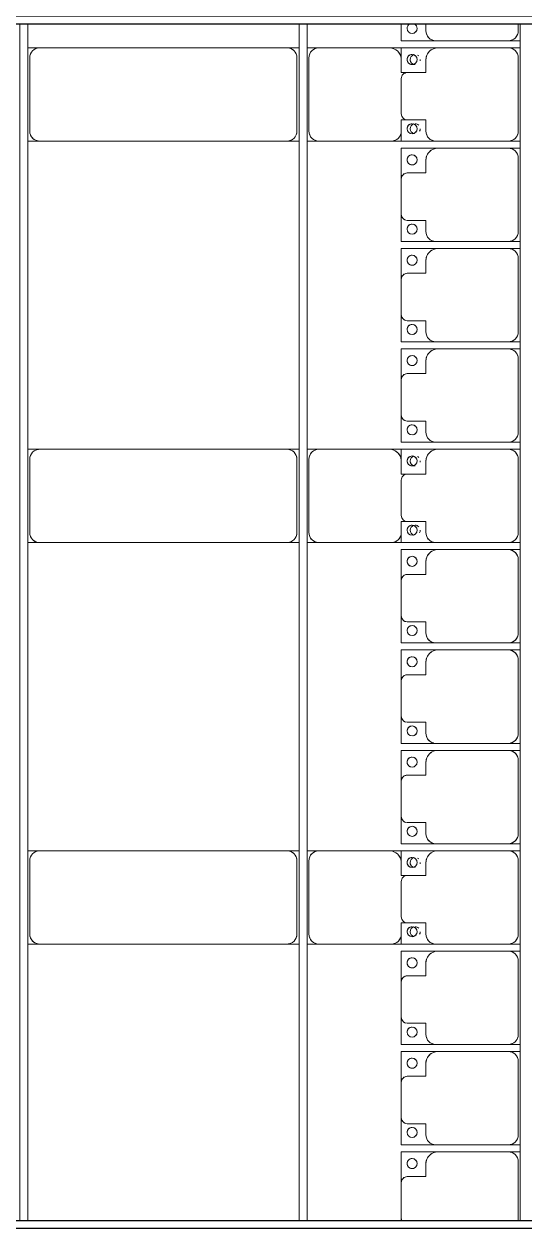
# Model space of a CAD drawing. Header units: millimetres. Extents: x -533732 to -130507, y -117886 to -23954.
# Drawn here: x -456430 to -453941, y -83748 to -77785 of the extents above; entities that cross this region are included whole.
import ezdxf

# ---------------------------------------------------------------- set-up
doc = ezdxf.new("R2010")
doc.units = ezdxf.units.MM
doc.layers.add('A-GENM', color=13, linetype='Continuous', lineweight=9)
doc.layers.add('S-BEAM', color=12, linetype='Continuous', lineweight=9)

# ---------------------------------------------------------------- blocks, each defined once
blk = doc.blocks.new('Dải phao đi lại kèm đỡ invester - DẢI PHAO ĐI LẠI-18522-BỐ TRÍ KHUNG KẾT CẤU BÈ PIN 06')
at = {"layer": 'A-GENM', "color": 7}
for p, q in [((45673.4, -729.7), (45640, -729.7)), ((45723.4, -721.1), (45723.4, -779.7)), ((45723.4, -721.1), (45723.4, -779.7)), ((45758.4, -779.7), (45758.4, -721.1)), ((45758.4, -779.7), (45758.4, -721.1)), ((46173.4, -729.7), (45808.4, -729.7)), ((46223.4, -721.1), (46223.4, -779.7)), ((46223.4, -721.1), (46223.4, -779.7)), ((46258.4, -779.7), (46258.4, -721.1)), ((46258.4, -779.7), (46258.4, -721.1)), ((46673.4, -729.7), (46308.4, -729.7)), ((46723.4, -721.1), (46723.4, -779.7)), ((46723.4, -721.1), (46723.4, -779.7)), ((46758.4, -779.7), (46758.4, -721.1)), ((46758.4, -779.7), (46758.4, -721.1)), ((47173.4, -729.7), (46808.4, -729.7)), ((47223.4, -721.1), (47223.4, -779.7)), ((47223.4, -721.1), (47223.4, -779.7)), ((47258.4, -779.7), (47258.4, -721.1)), ((47258.4, -779.7), (47258.4, -721.1)), ((47673.4, -729.7), (47308.4, -729.7)), ((47723.4, -721.1), (47723.4, -779.7)), ((47723.4, -721.1), (47723.4, -779.7)), ((47758.4, -779.7), (47758.4, -721.1)), ((47758.4, -779.7), (47758.4, -721.1)), ((48173.4, -729.7), (47808.4, -729.7)), ((48223.4, -721.1), (48223.4, -779.7)), ((48223.4, -721.1), (48223.4, -779.7)), ((48258.4, -779.7), (48258.4, -721.1)), ((48258.4, -779.7), (48258.4, -721.1)), ((48673.4, -729.7), (48308.4, -729.7)), ((48723.4, -721.1), (48723.4, -779.7)), ((48723.4, -721.1), (48723.4, -779.7)), ((48758.4, -779.7), (48758.4, -721.1)), ((48758.4, -779.7), (48758.4, -721.1)), ((49173.4, -729.7), (48808.4, -729.7)), ((49223.4, -721.1), (49223.4, -779.7)), ((49223.4, -721.1), (49223.4, -779.7)), ((49258.4, -779.7), (49258.4, -721.1)), ((49258.4, -779.7), (49258.4, -721.1)), ((49673.4, -729.7), (49308.4, -729.7)), ((49723.4, -721.1), (49723.4, -779.7)), ((49723.4, -721.1), (49723.4, -779.7)), ((49758.4, -779.7), (49758.4, -721.1)), ((49758.4, -779.7), (49758.4, -721.1)), ((50173.4, -729.7), (49808.4, -729.7)), ((50223.4, -721.1), (50223.4, -779.7)), ((50223.4, -721.1), (50223.4, -779.7)), ((50258.4, -779.7), (50258.4, -721.1)), ((50258.4, -779.7), (50258.4, -721.1)), ((50673.4, -729.7), (50308.4, -729.7)), ((50723.4, -721.1), (50723.4, -779.7)), ((50723.4, -721.1), (50723.4, -779.7)), ((50758.4, -779.7), (50758.4, -721.1)), ((50758.4, -779.7), (50758.4, -721.1)), ((51173.4, -729.7), (50808.4, -729.7)), ((51223.4, -721.1), (51223.4, -779.7)), ((51223.4, -721.1), (51223.4, -779.7)), ((51258.4, -779.7), (51258.4, -721.1)), ((51258.4, -779.7), (51258.4, -721.1)), ((51600, -729.7), (51308.4, -729.7)), ((45723.4, -1139.7), (45723.4, -779.7)), ((45758.4, -779.7), (45758.4, -1129.7)), ((46223.4, -1139.7), (46223.4, -779.7)), ((46258.4, -779.7), (46258.4, -1129.7)), ((46723.4, -1139.7), (46723.4, -779.7)), ((46758.4, -779.7), (46758.4, -1129.7)), ((47223.4, -1139.7), (47223.4, -779.7)), ((47258.4, -779.7), (47258.4, -1129.7)), ((47723.4, -1139.7), (47723.4, -779.7)), ((47758.4, -779.7), (47758.4, -1129.7)), ((48223.4, -1139.7), (48223.4, -779.7)), ((48258.4, -779.7), (48258.4, -1129.7)), ((48723.4, -1139.7), (48723.4, -779.7)), ((48758.4, -779.7), (48758.4, -1129.7)), ((49223.4, -1139.7), (49223.4, -779.7)), ((49258.4, -779.7), (49258.4, -1129.7)), ((49723.4, -1139.7), (49723.4, -779.7)), ((49758.4, -779.7), (49758.4, -1129.7)), ((50223.4, -1139.7), (50223.4, -779.7)), ((50258.4, -779.7), (50258.4, -1129.7)), ((50723.4, -1139.7), (50723.4, -779.7)), ((50758.4, -779.7), (50758.4, -1129.7)), ((51223.4, -1139.7), (51223.4, -779.7)), ((51258.4, -779.7), (51258.4, -1129.7)), ((45758.4, -1312.2), (45758.4, -1129.7)), ((45758.4, -1129.7), (45758.4, -1312.2)), ((46258.4, -1312.2), (46258.4, -1129.7)), ((46258.4, -1129.7), (46258.4, -1312.2)), ((46758.4, -1312.2), (46758.4, -1129.7)), ((46758.4, -1129.7), (46758.4, -1312.2)), ((47258.4, -1312.2), (47258.4, -1129.7)), ((47258.4, -1129.7), (47258.4, -1312.2)), ((47758.4, -1312.2), (47758.4, -1129.7)), ((47758.4, -1129.7), (47758.4, -1312.2)), ((48258.4, -1312.2), (48258.4, -1129.7)), ((48258.4, -1129.7), (48258.4, -1312.2)), ((48758.4, -1312.2), (48758.4, -1129.7)), ((48758.4, -1129.7), (48758.4, -1312.2)), ((49258.4, -1312.2), (49258.4, -1129.7)), ((49258.4, -1129.7), (49258.4, -1312.2)), ((49758.4, -1312.2), (49758.4, -1129.7)), ((49758.4, -1129.7), (49758.4, -1312.2)), ((50258.4, -1312.2), (50258.4, -1129.7)), ((50258.4, -1129.7), (50258.4, -1312.2)), ((50758.4, -1312.2), (50758.4, -1129.7)), ((50758.4, -1129.7), (50758.4, -1312.2)), ((51258.4, -1312.2), (51258.4, -1129.7)), ((51258.4, -1129.7), (51258.4, -1312.2)), ((45640, -1189.7), (45673.4, -1189.7)), ((45723.4, -1139.7), (45723.4, -1312.2)), ((45723.4, -1312.2), (45723.4, -1139.7)), ((45818.4, -1189.7), (45881.8, -1189.7)), ((45881.8, -1189.7), (45881.8, -1282.2)), ((46118.2, -1282.2), (46118.2, -1189.7)), ((46118.2, -1189.7), (46173.4, -1189.7)), ((46223.4, -1139.7), (46223.4, -1312.2)), ((46223.4, -1312.2), (46223.4, -1139.7)), ((46318.4, -1189.7), (46381.8, -1189.7)), ((46381.8, -1189.7), (46381.8, -1282.2)), ((46618.2, -1282.2), (46618.2, -1189.7)), ((46618.2, -1189.7), (46673.4, -1189.7)), ((46723.4, -1139.7), (46723.4, -1312.2)), ((46723.4, -1312.2), (46723.4, -1139.7)), ((46818.4, -1189.7), (46881.8, -1189.7)), ((46881.8, -1189.7), (46881.8, -1282.2)), ((47118.2, -1282.2), (47118.2, -1189.7)), ((47118.2, -1189.7), (47173.4, -1189.7)), ((47223.4, -1139.7), (47223.4, -1312.2)), ((47223.4, -1312.2), (47223.4, -1139.7)), ((47318.4, -1189.7), (47381.8, -1189.7)), ((47381.8, -1189.7), (47381.8, -1282.2)), ((47618.2, -1282.2), (47618.2, -1189.7)), ((47618.2, -1189.7), (47673.4, -1189.7)), ((47723.4, -1139.7), (47723.4, -1312.2)), ((47723.4, -1312.2), (47723.4, -1139.7)), ((47818.4, -1189.7), (47881.8, -1189.7)), ((47881.8, -1189.7), (47881.8, -1282.2)), ((48118.2, -1282.2), (48118.2, -1189.7)), ((48118.2, -1189.7), (48173.4, -1189.7)), ((48223.4, -1139.7), (48223.4, -1312.2)), ((48223.4, -1312.2), (48223.4, -1139.7)), ((48318.4, -1189.7), (48381.8, -1189.7)), ((48381.8, -1189.7), (48381.8, -1282.2)), ((48618.2, -1282.2), (48618.2, -1189.7)), ((48618.2, -1189.7), (48673.4, -1189.7)), ((48723.4, -1139.7), (48723.4, -1312.2)), ((48723.4, -1312.2), (48723.4, -1139.7)), ((48818.4, -1189.7), (48881.8, -1189.7)), ((48881.8, -1189.7), (48881.8, -1282.2)), ((49118.2, -1282.2), (49118.2, -1189.7)), ((49118.2, -1189.7), (49173.4, -1189.7)), ((49223.4, -1139.7), (49223.4, -1312.2)), ((49223.4, -1312.2), (49223.4, -1139.7)), ((49318.4, -1189.7), (49381.8, -1189.7)), ((49381.8, -1189.7), (49381.8, -1282.2)), ((49618.2, -1282.2), (49618.2, -1189.7)), ((49618.2, -1189.7), (49673.4, -1189.7)), ((49723.4, -1139.7), (49723.4, -1312.2)), ((49723.4, -1312.2), (49723.4, -1139.7)), ((49818.4, -1189.7), (49881.8, -1189.7)), ((49881.8, -1189.7), (49881.8, -1282.2)), ((50118.2, -1282.2), (50118.2, -1189.7)), ((50118.2, -1189.7), (50173.4, -1189.7)), ((50223.4, -1139.7), (50223.4, -1312.2)), ((50223.4, -1312.2), (50223.4, -1139.7)), ((50318.4, -1189.7), (50381.8, -1189.7)), ((50381.8, -1189.7), (50381.8, -1282.2)), ((50618.2, -1282.2), (50618.2, -1189.7)), ((50618.2, -1189.7), (50673.4, -1189.7)), ((50723.4, -1139.7), (50723.4, -1312.2)), ((50723.4, -1312.2), (50723.4, -1139.7)), ((50818.4, -1189.7), (50881.8, -1189.7)), ((50881.8, -1189.7), (50881.8, -1282.2)), ((51118.2, -1282.2), (51118.2, -1189.7)), ((51118.2, -1189.7), (51173.4, -1189.7)), ((51223.4, -1139.7), (51223.4, -1312.2)), ((51223.4, -1312.2), (51223.4, -1139.7)), ((51318.4, -1189.7), (51381.8, -1189.7)), ((51381.8, -1189.7), (51381.8, -1282.2)), ((45723.4, -1312.2), (45640, -1312.2)), ((45640, -1312.2), (45723.4, -1312.2)), ((45818.4, -1312.2), (45758.4, -1312.2)), ((45758.4, -1312.2), (45818.4, -1312.2)), ((45911.8, -1312.2), (46088.2, -1312.2)), ((46223.4, -1312.2), (46173.4, -1312.2)), ((46173.4, -1312.2), (46223.4, -1312.2)), ((46411.8, -1312.2), (46258.4, -1312.2)), ((46258.4, -1312.2), (46411.8, -1312.2)), ((46411.8, -1312.2), (46588.2, -1312.2)), ((46723.4, -1312.2), (46588.2, -1312.2)), ((46588.2, -1312.2), (46723.4, -1312.2)), ((46911.8, -1312.2), (46758.4, -1312.2)), ((46758.4, -1312.2), (46911.8, -1312.2)), ((46911.8, -1312.2), (47088.2, -1312.2)), ((47223.4, -1312.2), (47088.2, -1312.2)), ((47088.2, -1312.2), (47223.4, -1312.2)), ((47411.8, -1312.2), (47258.4, -1312.2)), ((47258.4, -1312.2), (47411.8, -1312.2)), ((47411.8, -1312.2), (47588.2, -1312.2)), ((47723.4, -1312.2), (47588.2, -1312.2)), ((47588.2, -1312.2), (47723.4, -1312.2)), ((47818.4, -1312.2), (47758.4, -1312.2)), ((47758.4, -1312.2), (47818.4, -1312.2)), ((47911.8, -1312.2), (48088.2, -1312.2)), ((48223.4, -1312.2), (48173.4, -1312.2)), ((48173.4, -1312.2), (48223.4, -1312.2)), ((48411.8, -1312.2), (48258.4, -1312.2)), ((48258.4, -1312.2), (48411.8, -1312.2)), ((48411.8, -1312.2), (48588.2, -1312.2)), ((48723.4, -1312.2), (48588.2, -1312.2)), ((48588.2, -1312.2), (48723.4, -1312.2)), ((48911.8, -1312.2), (48758.4, -1312.2)), ((48758.4, -1312.2), (48911.8, -1312.2)), ((48911.8, -1312.2), (49088.2, -1312.2)), ((49223.4, -1312.2), (49088.2, -1312.2)), ((49088.2, -1312.2), (49223.4, -1312.2)), ((49411.8, -1312.2), (49258.4, -1312.2)), ((49258.4, -1312.2), (49411.8, -1312.2)), ((49411.8, -1312.2), (49588.2, -1312.2)), ((49723.4, -1312.2), (49588.2, -1312.2)), ((49588.2, -1312.2), (49723.4, -1312.2)), ((49818.4, -1312.2), (49758.4, -1312.2)), ((49758.4, -1312.2), (49818.4, -1312.2)), ((49911.8, -1312.2), (50088.2, -1312.2)), ((50223.4, -1312.2), (50173.4, -1312.2)), ((50173.4, -1312.2), (50223.4, -1312.2)), ((50411.8, -1312.2), (50258.4, -1312.2)), ((50258.4, -1312.2), (50411.8, -1312.2)), ((50411.8, -1312.2), (50588.2, -1312.2)), ((50723.4, -1312.2), (50588.2, -1312.2)), ((50588.2, -1312.2), (50723.4, -1312.2)), ((50911.8, -1312.2), (50758.4, -1312.2)), ((50758.4, -1312.2), (50911.8, -1312.2)), ((50911.8, -1312.2), (51088.2, -1312.2)), ((51223.4, -1312.2), (51088.2, -1312.2)), ((51088.2, -1312.2), (51223.4, -1312.2)), ((51411.8, -1312.2), (51258.4, -1312.2)), ((51258.4, -1312.2), (51411.8, -1312.2)), ((51411.8, -1312.2), (51588.2, -1312.2)), ((51600, -1312.2), (51588.2, -1312.2)), ((51588.2, -1312.2), (51600, -1312.2))]:
    blk.add_line(p, q, dxfattribs=at)
for centre, radius, start, end in [((45673.4, -779.7), 50, 0, 90), ((45673.4, -779.7), 50, 15, 90), ((45808.4, -779.7), 50, 90, 180), ((45808.4, -779.7), 50, 90, 165), ((46173.4, -779.7), 50, 0, 90), ((46173.4, -779.7), 50, 15, 90), ((46308.4, -779.7), 50, 90, 180), ((46308.4, -779.7), 50, 90, 165), ((46673.4, -779.7), 50, 0, 90), ((46673.4, -779.7), 50, 15, 90), ((46808.4, -779.7), 50, 90, 180), ((46808.4, -779.7), 50, 90, 165), ((47173.4, -779.7), 50, 360, 90), ((47173.4, -779.7), 50, 15, 90), ((47308.4, -779.7), 50, 90, 180), ((47308.4, -779.7), 50, 90, 165), ((47673.4, -779.7), 50, 0, 90), ((47673.4, -779.7), 50, 15, 90), ((47808.4, -779.7), 50, 90, 180), ((47808.4, -779.7), 50, 90, 165), ((48173.4, -779.7), 50, 360, 90), ((48173.4, -779.7), 50, 15, 90), ((48308.4, -779.7), 50, 90, 180), ((48308.4, -779.7), 50, 90, 165), ((48673.4, -779.7), 50, 0, 90), ((48673.4, -779.7), 50, 15, 90), ((48808.4, -779.7), 50, 90, 180), ((48808.4, -779.7), 50, 90, 165), ((49173.4, -779.7), 50, 0, 90), ((49173.4, -779.7), 50, 15, 90), ((49308.4, -779.7), 50, 90, 180), ((49308.4, -779.7), 50, 90, 165), ((49673.4, -779.7), 50, 0, 90), ((49673.4, -779.7), 50, 15, 90), ((49808.4, -779.7), 50, 90, 180), ((49808.4, -779.7), 50, 90, 165), ((50173.4, -779.7), 50, 0, 90), ((50173.4, -779.7), 50, 15, 90), ((50308.4, -779.7), 50, 90, 180), ((50308.4, -779.7), 50, 90, 165), ((50673.4, -779.7), 50, 360, 90), ((50673.4, -779.7), 50, 15, 90), ((50808.4, -779.7), 50, 90, 180), ((50808.4, -779.7), 50, 90, 165), ((51173.4, -779.7), 50, 360, 90), ((51173.4, -779.7), 50, 15, 90), ((51308.4, -779.7), 50, 90, 180), ((51308.4, -779.7), 50, 90, 165), ((45818.4, -1129.7), 60, 180, 270), ((46318.4, -1129.7), 60, 180, 270), ((46818.4, -1129.7), 60, 180, 270), ((47318.4, -1129.7), 60, 180, 270), ((47818.4, -1129.7), 60, 180, 270), ((48318.4, -1129.7), 60, 180, 270), ((48818.4, -1129.7), 60, 180, 270), ((49318.4, -1129.7), 60, 180, 270), ((49818.4, -1129.7), 60, 180, 270), ((50318.4, -1129.7), 60, 180, 270), ((50818.4, -1129.7), 60, 180, 270), ((51318.4, -1129.7), 60, 180, 270), ((45673.4, -1139.7), 50, 270, 0), ((45673.4, -1139.7), 50, 270, 345), ((45818.4, -1129.7), 60, 210, 270), ((46173.4, -1139.7), 50, 270, 0), ((46173.4, -1139.7), 50, 270, 345), ((46318.4, -1129.7), 60, 210, 270), ((46673.4, -1139.7), 50, 270, 360), ((46673.4, -1139.7), 50, 270, 345), ((46818.4, -1129.7), 60, 210, 270), ((47173.4, -1139.7), 50, 270, 0), ((47173.4, -1139.7), 50, 270, 345), ((47318.4, -1129.7), 60, 210, 270), ((47673.4, -1139.7), 50, 270, 0), ((47673.4, -1139.7), 50, 270, 345), ((47818.4, -1129.7), 60, 210, 270), ((48173.4, -1139.7), 50, 270, 360), ((48173.4, -1139.7), 50, 270, 345), ((48318.4, -1129.7), 60, 210, 270), ((48673.4, -1139.7), 50, 270, 0), ((48673.4, -1139.7), 50, 270, 345), ((48818.4, -1129.7), 60, 210, 270), ((49173.4, -1139.7), 50, 270, 360), ((49173.4, -1139.7), 50, 270, 345), ((49318.4, -1129.7), 60, 210, 270), ((49673.4, -1139.7), 50, 270, 360), ((49673.4, -1139.7), 50, 270, 345), ((49818.4, -1129.7), 60, 210, 270), ((50173.4, -1139.7), 50, 270, 360), ((50173.4, -1139.7), 50, 270, 345), ((50318.4, -1129.7), 60, 210, 270), ((50673.4, -1139.7), 50, 270, 360), ((50673.4, -1139.7), 50, 270, 345), ((50818.4, -1129.7), 60, 210, 270), ((51173.4, -1139.7), 50, 270, 0), ((51173.4, -1139.7), 50, 270, 345), ((51318.4, -1129.7), 60, 210, 270), ((45661.8, -1258.6), 25, 90, 150), ((45661.8, -1258.6), 25, 90, 150), ((45661.8, -1258.6), 25, 270, 90), ((45661.8, -1258.6), 25, 15, 90), ((45816.8, -1258.6), 25, 90, 270), ((45816.8, -1258.6), 25, 90, 165), ((45816.8, -1258.6), 25, 270, 90), ((45816.8, -1258.6), 25, 60, 90), ((45816.8, -1258.6), 25, 270, 30), ((46161.8, -1258.6), 25, 90, 270), ((46161.8, -1258.6), 25, 90, 165), ((46161.8, -1258.6), 25, 270, 90), ((46161.8, -1258.6), 25, 15, 90), ((46316.8, -1258.6), 25, 90, 270), ((46316.8, -1258.6), 25, 90, 165), ((46316.8, -1258.6), 25, 270, 90), ((46316.8, -1258.6), 25, 60, 90), ((46316.8, -1258.6), 25, 270, 30), ((46661.8, -1258.6), 25, 90, 270), ((46661.8, -1258.6), 25, 90, 165), ((46661.8, -1258.6), 25, 270, 90), ((46661.8, -1258.6), 25, 15, 90), ((46816.8, -1258.6), 25, 90, 270), ((46816.8, -1258.6), 25, 90, 165), ((46816.8, -1258.6), 25, 270, 90), ((46816.8, -1258.6), 25, 60, 90), ((46816.8, -1258.6), 25, 270, 30), ((47161.8, -1258.6), 25, 90, 270), ((47161.8, -1258.6), 25, 90, 165), ((47161.8, -1258.6), 25, 270, 90), ((47161.8, -1258.6), 25, 15, 90), ((47316.8, -1258.6), 25, 90, 270), ((47316.8, -1258.6), 25, 90, 165), ((47316.8, -1258.6), 25, 270, 90), ((47316.8, -1258.6), 25, 60, 90), ((47316.8, -1258.6), 25, 270, 30), ((47661.8, -1258.6), 25, 90, 270), ((47661.8, -1258.6), 25, 90, 165), ((47661.8, -1258.6), 25, 270, 90), ((47661.8, -1258.6), 25, 15, 90), ((47816.8, -1258.6), 25, 90, 270), ((47816.8, -1258.6), 25, 90, 165), ((47816.8, -1258.6), 25, 270, 90), ((47816.8, -1258.6), 25, 60, 90), ((47816.8, -1258.6), 25, 270, 30), ((48161.8, -1258.6), 25, 90, 270), ((48161.8, -1258.6), 25, 90, 165), ((48161.8, -1258.6), 25, 270, 90), ((48161.8, -1258.6), 25, 15, 90), ((48316.8, -1258.6), 25, 90, 270), ((48316.8, -1258.6), 25, 90, 165), ((48316.8, -1258.6), 25, 270, 90), ((48316.8, -1258.6), 25, 60, 90), ((48316.8, -1258.6), 25, 270, 30), ((48661.8, -1258.6), 25, 90, 270), ((48661.8, -1258.6), 25, 90, 165), ((48661.8, -1258.6), 25, 270, 90), ((48661.8, -1258.6), 25, 15, 90), ((48816.8, -1258.6), 25, 90, 270), ((48816.8, -1258.6), 25, 90, 165), ((48816.8, -1258.6), 25, 270, 90), ((48816.8, -1258.6), 25, 60, 90), ((48816.8, -1258.6), 25, 270, 30), ((49161.8, -1258.6), 25, 90, 270), ((49161.8, -1258.6), 25, 90, 165), ((49161.8, -1258.6), 25, 270, 90), ((49161.8, -1258.6), 25, 15, 90), ((49316.8, -1258.6), 25, 90, 270), ((49316.8, -1258.6), 25, 90, 165), ((49316.8, -1258.6), 25, 270, 90), ((49316.8, -1258.6), 25, 60, 90), ((49316.8, -1258.6), 25, 270, 30), ((49661.8, -1258.6), 25, 90, 270), ((49661.8, -1258.6), 25, 90, 165), ((49661.8, -1258.6), 25, 270, 90), ((49661.8, -1258.6), 25, 15, 90), ((49816.8, -1258.6), 25, 90, 270), ((49816.8, -1258.6), 25, 90, 165), ((49816.8, -1258.6), 25, 270, 90), ((49816.8, -1258.6), 25, 60, 90), ((49816.8, -1258.6), 25, 270, 30), ((50161.8, -1258.6), 25, 90, 270), ((50161.8, -1258.6), 25, 90, 165), ((50161.8, -1258.6), 25, 270, 90), ((50161.8, -1258.6), 25, 15, 90), ((50316.8, -1258.6), 25, 90, 270), ((50316.8, -1258.6), 25, 90, 165), ((50316.8, -1258.6), 25, 270, 90), ((50316.8, -1258.6), 25, 60, 90), ((50316.8, -1258.6), 25, 270, 30), ((50661.8, -1258.6), 25, 90, 270), ((50661.8, -1258.6), 25, 90, 165), ((50661.8, -1258.6), 25, 270, 90), ((50661.8, -1258.6), 25, 15, 90), ((50816.8, -1258.6), 25, 90, 270), ((50816.8, -1258.6), 25, 90, 165), ((50816.8, -1258.6), 25, 270, 90), ((50816.8, -1258.6), 25, 60, 90), ((50816.8, -1258.6), 25, 270, 30), ((51161.8, -1258.6), 25, 90, 270), ((51161.8, -1258.6), 25, 90, 165), ((51161.8, -1258.6), 25, 270, 90), ((51161.8, -1258.6), 25, 15, 90), ((51316.8, -1258.6), 25, 90, 270), ((51316.8, -1258.6), 25, 90, 165), ((51316.8, -1258.6), 25, 270, 90), ((51316.8, -1258.6), 25, 60, 90), ((51316.8, -1258.6), 25, 270, 30), ((45661.8, -1258.6), 25, 210, 270), ((45661.8, -1258.6), 25, 210, 270), ((45661.8, -1258.6), 25, 270, 0), ((45816.8, -1258.6), 25, 180, 270), ((45911.8, -1282.2), 30, 180, 270), ((46088.2, -1282.2), 30, 270, 0), ((46161.8, -1258.6), 25, 180, 270), ((46161.8, -1258.6), 25, 270, 0), ((46316.8, -1258.6), 25, 180, 270), ((46411.8, -1282.2), 30, 180, 270), ((46411.8, -1282.2), 30, 195, 225), ((46411.8, -1282.2), 30, 195, 255), ((46411.8, -1282.2), 30, 195, 225), ((46588.2, -1282.2), 30, 270, 0), ((46588.2, -1282.2), 30, 285, 345), ((46588.2, -1282.2), 30, 285, 300), ((46588.2, -1282.2), 30, 285, 300), ((46588.2, -1282.2), 30, 315, 345), ((46588.2, -1282.2), 30, 315, 345), ((46661.8, -1258.6), 25, 180, 270), ((46661.8, -1258.6), 25, 270, 0), ((46816.8, -1258.6), 25, 180, 270), ((46911.8, -1282.2), 30, 180, 270), ((46911.8, -1282.2), 30, 195, 225), ((46911.8, -1282.2), 30, 195, 255), ((46911.8, -1282.2), 30, 195, 225), ((47088.2, -1282.2), 30, 270, 0), ((47088.2, -1282.2), 30, 285, 345), ((47088.2, -1282.2), 30, 285, 300), ((47088.2, -1282.2), 30, 285, 300), ((47088.2, -1282.2), 30, 315, 345), ((47088.2, -1282.2), 30, 315, 345), ((47161.8, -1258.6), 25, 180, 270), ((47161.8, -1258.6), 25, 270, 360), ((47316.8, -1258.6), 25, 180, 270), ((47411.8, -1282.2), 30, 180, 270), ((47411.8, -1282.2), 30, 195, 225), ((47411.8, -1282.2), 30, 195, 255), ((47411.8, -1282.2), 30, 195, 225), ((47588.2, -1282.2), 30, 270, 0), ((47588.2, -1282.2), 30, 285, 345), ((47588.2, -1282.2), 30, 285, 300), ((47588.2, -1282.2), 30, 285, 300), ((47588.2, -1282.2), 30, 315, 345), ((47588.2, -1282.2), 30, 315, 345), ((47661.8, -1258.6), 25, 180, 270), ((47661.8, -1258.6), 25, 270, 0), ((47816.8, -1258.6), 25, 180, 270), ((47911.8, -1282.2), 30, 180, 270), ((48088.2, -1282.2), 30, 270, 0), ((48161.8, -1258.6), 25, 180, 270), ((48161.8, -1258.6), 25, 270, 0), ((48316.8, -1258.6), 25, 180, 270), ((48411.8, -1282.2), 30, 180, 270), ((48411.8, -1282.2), 30, 195, 225), ((48411.8, -1282.2), 30, 195, 255), ((48411.8, -1282.2), 30, 195, 225), ((48588.2, -1282.2), 30, 270, 0), ((48588.2, -1282.2), 30, 285, 345), ((48588.2, -1282.2), 30, 285, 300), ((48588.2, -1282.2), 30, 285, 300), ((48588.2, -1282.2), 30, 315, 345), ((48588.2, -1282.2), 30, 315, 345), ((48661.8, -1258.6), 25, 180, 270), ((48661.8, -1258.6), 25, 270, 0), ((48816.8, -1258.6), 25, 180, 270), ((48911.8, -1282.2), 30, 180, 270), ((48911.8, -1282.2), 30, 195, 225), ((48911.8, -1282.2), 30, 195, 255), ((48911.8, -1282.2), 30, 195, 225), ((49088.2, -1282.2), 30, 270, 0), ((49088.2, -1282.2), 30, 285, 345), ((49088.2, -1282.2), 30, 285, 300), ((49088.2, -1282.2), 30, 285, 300), ((49088.2, -1282.2), 30, 315, 345), ((49088.2, -1282.2), 30, 315, 345), ((49161.8, -1258.6), 25, 180, 270), ((49161.8, -1258.6), 25, 270, 0), ((49316.8, -1258.6), 25, 180, 270), ((49411.8, -1282.2), 30, 180, 270), ((49411.8, -1282.2), 30, 195, 225), ((49411.8, -1282.2), 30, 195, 255), ((49411.8, -1282.2), 30, 195, 225), ((49588.2, -1282.2), 30, 270, 0), ((49588.2, -1282.2), 30, 285, 345), ((49588.2, -1282.2), 30, 285, 300), ((49588.2, -1282.2), 30, 285, 300), ((49588.2, -1282.2), 30, 315, 345), ((49588.2, -1282.2), 30, 315, 345), ((49661.8, -1258.6), 25, 180, 270), ((49661.8, -1258.6), 25, 270, 360), ((49816.8, -1258.6), 25, 180, 270), ((49911.8, -1282.2), 30, 180, 270), ((50088.2, -1282.2), 30, 270, 0), ((50161.8, -1258.6), 25, 180, 270), ((50161.8, -1258.6), 25, 270, 0), ((50316.8, -1258.6), 25, 180, 270), ((50411.8, -1282.2), 30, 180, 270), ((50411.8, -1282.2), 30, 195, 225), ((50411.8, -1282.2), 30, 195, 255), ((50411.8, -1282.2), 30, 195, 225), ((50588.2, -1282.2), 30, 270, 360), ((50588.2, -1282.2), 30, 285, 345), ((50588.2, -1282.2), 30, 285, 300), ((50588.2, -1282.2), 30, 285, 300), ((50588.2, -1282.2), 30, 315, 345), ((50588.2, -1282.2), 30, 315, 345), ((50661.8, -1258.6), 25, 180, 270), ((50661.8, -1258.6), 25, 270, 0), ((50816.8, -1258.6), 25, 180, 270), ((50911.8, -1282.2), 30, 180, 270), ((50911.8, -1282.2), 30, 195, 225), ((50911.8, -1282.2), 30, 195, 255), ((50911.8, -1282.2), 30, 195, 225), ((51088.2, -1282.2), 30, 270, 360), ((51088.2, -1282.2), 30, 285, 345), ((51088.2, -1282.2), 30, 285, 300), ((51088.2, -1282.2), 30, 285, 300), ((51088.2, -1282.2), 30, 315, 345), ((51088.2, -1282.2), 30, 315, 345), ((51161.8, -1258.6), 25, 180, 270), ((51161.8, -1258.6), 25, 270, 0), ((51316.8, -1258.6), 25, 180, 270), ((51411.8, -1282.2), 30, 180, 270), ((51411.8, -1282.2), 30, 195, 225), ((51411.8, -1282.2), 30, 195, 255), ((51411.8, -1282.2), 30, 195, 225), ((51588.2, -1282.2), 30, 270, 300), ((51588.2, -1282.2), 30, 285, 300), ((51588.2, -1282.2), 30, 285, 300), ((51588.2, -1282.2), 30, 285, 300)]:
    blk.add_arc(centre, radius, start, end, dxfattribs=at)
blk = doc.blocks.new('Dầm C52 - Hộp 40x60-19816-BỐ TRÍ KHUNG KẾT CẤU BÈ PIN 06')
at = {"layer": 'S-BEAM', "color": 3, "lineweight": 25}
for p, q in [((-145891.1, 20), (145891.1, 20)), ((145891.1, -20), (-145891.1, -20))]:
    blk.add_line(p, q, dxfattribs=at)
blk = doc.blocks.new('Dai phao do pin - DẢI PHAO ĐỠ PIN-V129-BỐ TRÍ KHUNG KẾT CẤU BÈ PIN 06')
at = {"layer": 'A-GENM', "color": 7}
for p, q in [((-1312.2, 223.4), (-1139.7, 223.4)), ((-1139.7, 223.4), (-1312.2, 223.4)), ((-779.7, 223.4), (-1139.7, 223.4)), ((-779.7, 223.4), (-721.1, 223.4)), ((-779.7, 223.4), (-721.1, 223.4)), ((-681.1, 223.4), (-620.3, 223.4)), ((-681.1, 223.4), (-620.3, 223.4)), ((610.3, 223.4), (-620.3, 223.4)), ((610.3, 223.4), (668.9, 223.4)), ((610.3, 223.4), (668.9, 223.4)), ((-1189.7, 173.4), (-1189.7, 118.2)), ((-729.7, -191.6), (-729.7, 173.4)), ((-670.3, 173.4), (-670.3, -191.6)), ((660.3, -191.6), (660.3, 173.4)), ((-1189.7, 118.2), (-1219.7, 118.2)), ((-1219.7, -118.2), (-1189.7, -118.2)), ((-1189.7, -118.2), (-1189.7, -181.6)), ((-1129.7, -241.6), (-1312.2, -241.6)), ((-1312.2, -241.6), (-1129.7, -241.6)), ((-1129.7, -241.6), (-779.7, -241.6)), ((-721.1, -241.6), (-779.7, -241.6)), ((-721.1, -241.6), (-779.7, -241.6)), ((-620.3, -241.6), (-681.1, -241.6)), ((-620.3, -241.6), (-681.1, -241.6)), ((-620.3, -241.6), (610.3, -241.6)), ((668.9, -241.6), (610.3, -241.6)), ((668.9, -241.6), (610.3, -241.6))]:
    blk.add_line(p, q, dxfattribs=at)
for centre, radius, start, end in [((-1258.6, 161.8), 25, 360, 75), ((-1258.6, 161.8), 25, 360, 75), ((-1139.7, 173.4), 50, 90, 180), ((-1139.7, 173.4), 50, 105, 180), ((-779.7, 173.4), 50, 0, 90), ((-779.7, 173.4), 50, 0, 75), ((-620.3, 173.4), 50, 90, 180), ((-620.3, 173.4), 50, 150, 180), ((-620.3, 173.4), 50, 90, 120), ((610.3, 173.4), 50, 0, 90), ((610.3, 173.4), 50, 15, 90), ((-1258.6, 161.8), 25, 150, 180), ((-1258.6, 161.8), 25, 150, 180), ((-1258.6, 161.8), 25, 225, 270), ((-1258.6, 161.8), 25, 225, 270), ((-1258.6, 161.8), 25, 285, 360), ((-1258.6, 161.8), 25, 285, 360), ((-1258.6, -183.2), 25, 165, 180), ((-1258.6, -183.2), 25, 165, 180), ((-1258.6, -183.2), 25, 0, 90), ((-1258.6, -183.2), 25, 60, 90), ((-1258.6, -183.2), 25, 0, 30), ((-1258.6, -183.2), 25, 225, 240), ((-1258.6, -183.2), 25, 225, 240), ((-1258.6, -183.2), 25, 285, 360), ((-1258.6, -183.2), 25, 285, 360), ((-1129.7, -181.6), 60, 180, 270), ((-1129.7, -181.6), 60, 180, 240), ((-779.7, -191.6), 50, 270, 0), ((-779.7, -191.6), 50, 285, 0), ((-620.3, -191.6), 50, 180, 270), ((-620.3, -191.6), 50, 180, 208.43909), ((-620.3, -191.6), 50, 225, 255), ((610.3, -191.6), 50, 270, 0), ((610.3, -191.6), 50, 270, 300), ((610.3, -191.6), 50, 331.56782, 345)]:
    blk.add_arc(centre, radius, start, end, dxfattribs=at)
blk = doc.blocks.new('Dai phao do pin - DẢI PHAO ĐỠ PIN-V130-BỐ TRÍ KHUNG KẾT CẤU BÈ PIN 06')
at = {"layer": 'A-GENM', "color": 7}
for p, q in [((-1312.2, 223.4), (-1139.7, 223.4)), ((-1139.7, 223.4), (-1312.2, 223.4)), ((-779.7, 223.4), (-1139.7, 223.4)), ((-779.7, 223.4), (-721.1, 223.4)), ((-779.7, 223.4), (-721.1, 223.4)), ((-681.1, 223.4), (-620.3, 223.4)), ((-681.1, 223.4), (-620.3, 223.4)), ((610.3, 223.4), (-620.3, 223.4)), ((610.3, 223.4), (668.9, 223.4)), ((610.3, 223.4), (668.9, 223.4)), ((-1189.7, 173.4), (-1189.7, 118.2)), ((-729.7, -191.6), (-729.7, 173.4)), ((-670.3, 173.4), (-670.3, -191.6)), ((660.3, -191.6), (660.3, 173.4)), ((-1189.7, 118.2), (-1219.7, 118.2)), ((-1219.7, -118.2), (-1189.7, -118.2)), ((-1189.7, -118.2), (-1189.7, -181.6)), ((-1129.7, -241.6), (-1312.2, -241.6)), ((-1312.2, -241.6), (-1129.7, -241.6)), ((-1129.7, -241.6), (-779.7, -241.6)), ((-721.1, -241.6), (-779.7, -241.6)), ((-721.1, -241.6), (-779.7, -241.6)), ((-620.3, -241.6), (-681.1, -241.6)), ((-620.3, -241.6), (-681.1, -241.6)), ((-620.3, -241.6), (610.3, -241.6)), ((668.9, -241.6), (610.3, -241.6)), ((668.9, -241.6), (610.3, -241.6))]:
    blk.add_line(p, q, dxfattribs=at)
for centre, radius, start, end in [((-1258.6, 161.8), 25, 360, 75), ((-1258.6, 161.8), 25, 360, 75), ((-1139.7, 173.4), 50, 90, 180), ((-1139.7, 173.4), 50, 105, 180), ((-779.7, 173.4), 50, 0, 90), ((-779.7, 173.4), 50, 0, 75), ((-620.3, 173.4), 50, 90, 180), ((-620.3, 173.4), 50, 150, 180), ((-620.3, 173.4), 50, 90, 120), ((610.3, 173.4), 50, 0, 90), ((610.3, 173.4), 50, 15, 90), ((-1258.6, 161.8), 25, 150, 180), ((-1258.6, 161.8), 25, 150, 180), ((-1258.6, 161.8), 25, 225, 270), ((-1258.6, 161.8), 25, 225, 270), ((-1258.6, 161.8), 25, 285, 360), ((-1258.6, 161.8), 25, 285, 360), ((-1258.6, -183.2), 25, 165, 180), ((-1258.6, -183.2), 25, 165, 180), ((-1258.6, -183.2), 25, 0, 90), ((-1258.6, -183.2), 25, 60, 90), ((-1258.6, -183.2), 25, 0, 30), ((-1258.6, -183.2), 25, 225, 240), ((-1258.6, -183.2), 25, 225, 240), ((-1258.6, -183.2), 25, 285, 360), ((-1258.6, -183.2), 25, 285, 360), ((-1129.7, -181.6), 60, 180, 270), ((-1129.7, -181.6), 60, 180, 240), ((-779.7, -191.6), 50, 270, 0), ((-779.7, -191.6), 50, 285, 0), ((-620.3, -191.6), 50, 180, 270), ((-620.3, -191.6), 50, 180, 210), ((-620.3, -191.6), 50, 225, 255), ((610.3, -191.6), 50, 270, 0), ((610.3, -191.6), 50, 270, 300), ((610.3, -191.6), 50, 330, 345)]:
    blk.add_arc(centre, radius, start, end, dxfattribs=at)
blk = doc.blocks.new('Dai phao do pin - DẢI PHAO ĐỠ PIN-V131-BỐ TRÍ KHUNG KẾT CẤU BÈ PIN 06')
at = {"layer": 'A-GENM', "color": 7}
for p, q in [((-1312.2, 223.4), (-1139.7, 223.4)), ((-1139.7, 223.4), (-1312.2, 223.4)), ((-779.7, 223.4), (-1139.7, 223.4)), ((-779.7, 223.4), (-721.1, 223.4)), ((-779.7, 223.4), (-721.1, 223.4)), ((-681.1, 223.4), (-620.3, 223.4)), ((-681.1, 223.4), (-620.3, 223.4)), ((610.3, 223.4), (-620.3, 223.4)), ((610.3, 223.4), (668.9, 223.4)), ((610.3, 223.4), (668.9, 223.4)), ((-1189.7, 173.4), (-1189.7, 118.2)), ((-729.7, -191.6), (-729.7, 173.4)), ((-670.3, 173.4), (-670.3, -191.6)), ((660.3, -191.6), (660.3, 173.4)), ((-1189.7, 118.2), (-1219.7, 118.2)), ((-1219.7, -118.2), (-1189.7, -118.2)), ((-1189.7, -118.2), (-1189.7, -181.6)), ((-1129.7, -241.6), (-1312.2, -241.6)), ((-1312.2, -241.6), (-1129.7, -241.6)), ((-1129.7, -241.6), (-779.7, -241.6)), ((-721.1, -241.6), (-779.7, -241.6)), ((-721.1, -241.6), (-779.7, -241.6)), ((-620.3, -241.6), (-681.1, -241.6)), ((-620.3, -241.6), (-681.1, -241.6)), ((-620.3, -241.6), (610.3, -241.6)), ((668.9, -241.6), (610.3, -241.6)), ((668.9, -241.6), (610.3, -241.6))]:
    blk.add_line(p, q, dxfattribs=at)
for centre, radius, start, end in [((-1258.6, 161.8), 25, 360, 75), ((-1258.6, 161.8), 25, 360, 75), ((-1139.7, 173.4), 50, 90, 180), ((-1139.7, 173.4), 50, 105, 180), ((-779.7, 173.4), 50, 0, 90), ((-779.7, 173.4), 50, 0, 75), ((-620.3, 173.4), 50, 90, 180), ((-620.3, 173.4), 50, 150, 180), ((-620.3, 173.4), 50, 90, 120), ((610.3, 173.4), 50, 0, 90), ((610.3, 173.4), 50, 15, 90), ((-1258.6, 161.8), 25, 150, 180), ((-1258.6, 161.8), 25, 150, 180), ((-1258.6, 161.8), 25, 225, 270), ((-1258.6, 161.8), 25, 225, 270), ((-1258.6, 161.8), 25, 285, 360), ((-1258.6, 161.8), 25, 285, 360), ((-1258.6, -183.2), 25, 165, 180), ((-1258.6, -183.2), 25, 165, 180), ((-1258.6, -183.2), 25, 0, 90), ((-1258.6, -183.2), 25, 60, 90), ((-1258.6, -183.2), 25, 0, 30), ((-1258.6, -183.2), 25, 225, 240), ((-1258.6, -183.2), 25, 225, 240), ((-1258.6, -183.2), 25, 285, 360), ((-1258.6, -183.2), 25, 285, 360), ((-1129.7, -181.6), 60, 180, 270), ((-1129.7, -181.6), 60, 180, 240), ((-779.7, -191.6), 50, 270, 0), ((-779.7, -191.6), 50, 285, 0), ((-620.3, -191.6), 50, 180, 270), ((-620.3, -191.6), 50, 180, 210), ((-620.3, -191.6), 50, 225, 255), ((610.3, -191.6), 50, 270, 0), ((610.3, -191.6), 50, 270, 300), ((610.3, -191.6), 50, 330, 345)]:
    blk.add_arc(centre, radius, start, end, dxfattribs=at)
blk = doc.blocks.new('Dầm C52 - Dầm C52-19796-BỐ TRÍ KHUNG KẾT CẤU BÈ PIN 06')
at = {"layer": 'S-BEAM', "color": 1}
for p, q in [((-12613.3, 20), (-6653.3, 20)), ((-6653.3, -20), (-12613.3, -20))]:
    blk.add_line(p, q, dxfattribs=at)
blk = doc.blocks.new('Dầm C52 - Dầm C52-V31-BỐ TRÍ KHUNG KẾT CẤU BÈ PIN 06')
at = {"layer": 'S-BEAM', "color": 1}
blk.add_line((-12613.3, 20), (-6653.3, 20), dxfattribs=at)
blk = doc.blocks.new('HOBANMONG_BEPIN 6_rvt-1-BỐ TRÍ KHUNG KẾT CẤU BÈ PIN 06')
at = {"layer": 'A-GENM', "color": 3, "lineweight": 25}
for name, p, rotation in [('Dải phao đi lại kèm đỡ invester - DẢI PHAO ĐI LẠI-18522-BỐ TRÍ KHUNG KẾT CẤU BÈ PIN 06', (-453239.4, -32145.2), 269.9997586098934), ('Dai phao do pin - DẢI PHAO ĐỠ PIN-V129-BỐ TRÍ KHUNG KẾT CẤU BÈ PIN 06', (-455741.4, -78145.2), 179.9997586099391), ('Dai phao do pin - DẢI PHAO ĐỠ PIN-V130-BỐ TRÍ KHUNG KẾT CẤU BÈ PIN 06', (-455741.4, -80145.2), 179.9997586099391), ('Dai phao do pin - DẢI PHAO ĐỠ PIN-V131-BỐ TRÍ KHUNG KẾT CẤU BÈ PIN 06', (-455741.4, -82145.2), 179.9997586099391)]:
    blk.add_blockref(name, p, dxfattribs=dict(at, rotation=rotation))
at = {"layer": 'S-BEAM', "color": 3, "lineweight": 25}
for name, p, rotation in [('Dầm C52 - Dầm C52-19796-BỐ TRÍ KHUNG KẾT CẤU BÈ PIN 06', (-456430.3, -71131.9), 89.99975860989407), ('Dầm C52 - Dầm C52-19796-BỐ TRÍ KHUNG KẾT CẤU BÈ PIN 06', (-455040.3, -71131.9), 89.99975860989407), ('Dầm C52 - Dầm C52-V31-BỐ TRÍ KHUNG KẾT CẤU BÈ PIN 06', (-453940.6, -71131.9), 89.99975860989275), ('Dầm C52 - Hộp 40x60-19816-BỐ TRÍ KHUNG KẾT CẤU BÈ PIN 06', (-380339.9, -77765.5), 359.9997586099392), ('Dầm C52 - Hộp 40x60-19816-BỐ TRÍ KHUNG KẾT CẤU BÈ PIN 06', (-380339.9, -83765.5), 359.9997586099392)]:
    blk.add_blockref(name, p, dxfattribs=dict(at, rotation=rotation))

msp = doc.modelspace()

# ---------------------------------------------------------------- block references
at = {"lineweight": 5}
msp.add_blockref('HOBANMONG_BEPIN 6_rvt-1-BỐ TRÍ KHUNG KẾT CẤU BÈ PIN 06', (0, 0), dxfattribs=at)

doc.saveas('drawing.dxf')
